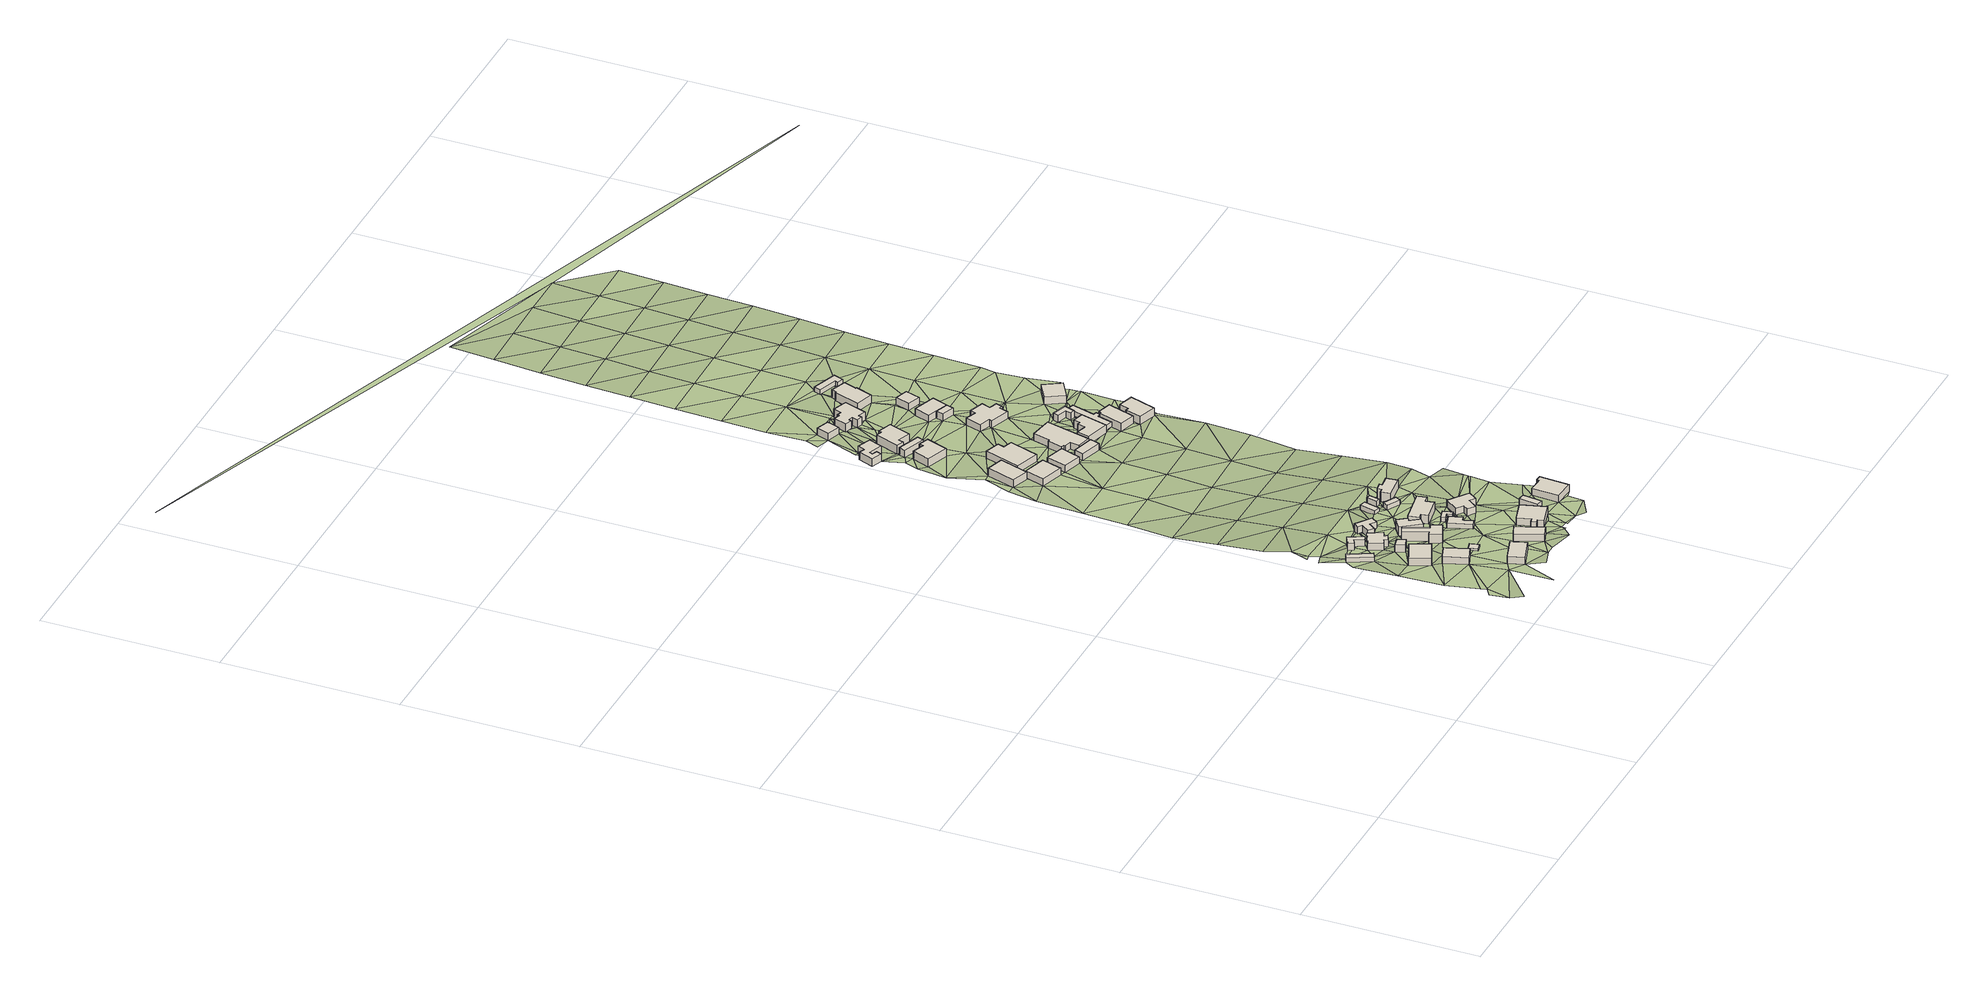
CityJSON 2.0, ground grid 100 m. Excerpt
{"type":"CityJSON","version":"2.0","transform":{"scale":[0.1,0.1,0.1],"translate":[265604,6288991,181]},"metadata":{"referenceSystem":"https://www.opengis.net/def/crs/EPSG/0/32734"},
"CityObjects":{
"building1":{"type":"Building","attributes":{"address":"Kaap Street Mamre 7347 Cape Town","building":"cabin","building:levels":"1","building_height":2.8,"roof_height":191.76,"ground_height":188.96,"plus_code":"4FRWFFQH+5F5"},"geometry":[{"type":"Solid","lod":"1","boundaries":[[[[0,1,2,3]],[[1,4,5,2]],[[4,6,7,5]],[[6,0,3,7]],[[3,2,5,7]],[[6,4,1,0]]]]}]},
"building2":{"type":"Building","attributes":{"address":"Kaap Street Mamre 7347 Cape Town","building":"house","building:levels":"1","building_height":4.1,"roof_height":195.31,"ground_height":191.21,"plus_code":"4FRWFFPH+XHJ"},"geometry":[{"type":"Solid","lod":"1","boundaries":[[[[8,9,10,11]],[[9,12,13,10]],[[12,14,15,13]],[[14,8,11,15]],[[11,10,13,15]],[[14,12,9,8]]]]}]},
"building3":{"type":"Building","attributes":{"address":"Kaap Street Mamre 7347 Cape Town","building":"house","building:levels":"1","building_height":4.1,"roof_height":194.58,"ground_height":190.48,"plus_code":"4FRWFFQH+3G5"},"geometry":[{"type":"Solid","lod":"1","boundaries":[[[[16,17,18,19]],[[17,20,21,18]],[[20,22,23,21]],[[22,16,19,23]],[[19,18,21,23]],[[22,20,17,16]]]]}]},
"building4":{"type":"Building","attributes":{"address":"37 Kaap Street Mamre 7347 Cape Town","building":"house","building:levels":"1","building_height":4.1,"roof_height":196.07,"ground_height":191.97,"plus_code":"4FRWFFPH+VJM"},"geometry":[{"type":"Solid","lod":"1","boundaries":[[[[24,25,26,27]],[[25,28,29,26]],[[28,30,31,29]],[[30,24,27,31]],[[27,26,29,31]],[[30,28,25,24]]]]}]},
"building5":{"type":"Building","attributes":{"building":"roof","building:levels":"1","building_height":4.1,"roof_height":195.31,"ground_height":191.21,"bottom_roof_height":194.01,"plus_code":"4FRWFFPH+XH9"},"geometry":[{"type":"Solid","lod":"1","boundaries":[[[[32,33,34,35]],[[33,36,37,34]],[[36,38,39,37]],[[38,32,35,39]],[[35,34,37,39]],[[38,36,33,32]]]]}]},
"building6":{"type":"Building","attributes":{"building":"yes","building:levels":"1","building_height":4.1,"roof_height":194.58,"ground_height":190.48,"plus_code":"4FRWFFQH+3HR"},"geometry":[{"type":"Solid","lod":"1","boundaries":[[[[40,41,42,43]],[[41,44,45,42]],[[44,46,47,45]],[[46,40,43,47]],[[43,42,45,47]],[[46,44,41,40]]]]}]},
"building7":{"type":"Building","attributes":{"building":"cabin","building:levels":"1","building_height":2.8,"roof_height":192.06,"ground_height":189.26,"plus_code":"4FRWFFQH+5GQ"},"geometry":[{"type":"Solid","lod":"1","boundaries":[[[[48,49,50,51]],[[49,52,53,50]],[[52,54,55,53]],[[54,56,57,55]],[[56,58,59,57]],[[58,48,51,59]],[[51,50,53,55,57,59]],[[58,56,54,52,49,48]]]]}]},
"building8":{"type":"Building","attributes":{"address":"Kaap Street Mamre 7347 Cape Town","building":"house","building:levels":"1","building_height":4.1,"roof_height":193.36,"ground_height":189.26,"plus_code":"4FRWFFQH+4HR"},"geometry":[{"type":"Solid","lod":"1","boundaries":[[[[60,61,62,63]],[[61,64,65,62]],[[64,66,67,65]],[[66,68,69,67]],[[68,70,71,69]],[[70,72,73,71]],[[72,74,75,73]],[[74,60,63,75]],[[63,62,65,67,69,71,73,75]],[[74,72,70,68,66,64,61,60]]]]}]},
"building9":{"type":"Building","attributes":{"address":"Kaap Street Mamre 7347 Cape Town","building":"yes","building:levels":"1","building_height":4.1,"roof_height":194.58,"ground_height":190.48,"plus_code":"4FRWFFQH+3JM"},"geometry":[{"type":"Solid","lod":"1","boundaries":[[[[76,77,78,79]],[[77,80,81,78]],[[80,82,83,81]],[[82,84,85,83]],[[84,86,87,85]],[[86,88,89,87]],[[88,90,91,89]],[[90,76,79,91]],[[79,78,81,83,85,87,89,91]],[[90,88,86,84,82,80,77,76]]]]}]},
"building10":{"type":"Building","attributes":{"address":"Kaap Street Mamre 7347 Cape Town","building":"garage","building:levels":"1","building_height":4.1,"roof_height":196.07,"ground_height":191.97,"plus_code":"4FRWFFPH+VMQ"},"geometry":[{"type":"Solid","lod":"1","boundaries":[[[[92,93,94,95]],[[93,96,97,94]],[[96,98,99,97]],[[98,92,95,99]],[[95,94,97,99]],[[98,96,93,92]]]]}]},
"building11":{"type":"Building","attributes":{"building":"garage","building:levels":"1","building_height":4.1,"roof_height":194.91,"ground_height":190.81,"plus_code":"4FRWFFQH+4J4"},"geometry":[{"type":"Solid","lod":"1","boundaries":[[[[100,101,102,103]],[[101,104,105,102]],[[104,106,107,105]],[[106,108,109,107]],[[108,110,111,109]],[[110,100,103,111]],[[103,102,105,107,109,111]],[[110,108,106,104,101,100]]]]}]},
"building12":{"type":"Building","attributes":{"address":"9A Gousblom Road Mamre 7347 Cape Town","building":"cabin","building:levels":"1","building_height":2.8,"roof_height":192.06,"ground_height":189.26,"plus_code":"4FRWFFQH+5JM"},"geometry":[{"type":"Solid","lod":"1","boundaries":[[[[112,113,114,115]],[[113,116,117,114]],[[116,118,119,117]],[[118,120,121,119]],[[120,122,123,121]],[[122,124,125,123]],[[124,126,127,125]],[[126,112,115,127]],[[115,114,117,119,121,123,125,127]],[[126,124,122,120,118,116,113,112]]]]}]},
"building13":{"type":"Building","attributes":{"building":"cabin","building:levels":"1","building_height":2.8,"roof_height":193.61,"ground_height":190.81,"plus_code":"4FRWFFQH+2MH"},"geometry":[{"type":"Solid","lod":"1","boundaries":[[[[128,129,130,131]],[[129,132,133,130]],[[132,134,135,133]],[[134,136,137,135]],[[136,138,139,137]],[[138,128,131,139]],[[131,130,133,135,137,139]],[[138,136,134,132,129,128]]]]}]},
"building14":{"type":"Building","attributes":{"address":"Mamre 7347 Cape Town","building":"cabin","building:levels":"1","building_height":2.8,"roof_height":193.61,"ground_height":190.81,"plus_code":"4FRWFFQH+3P2"},"geometry":[{"type":"Solid","lod":"1","boundaries":[[[[140,141,142,143]],[[141,144,145,142]],[[144,146,147,145]],[[146,148,149,147]],[[148,150,151,149]],[[150,140,143,151]],[[143,142,145,147,149,151]],[[150,148,146,144,141,140]]]]}]},
"building15":{"type":"Building","attributes":{"address":"11 Amos Comenius Street Mamre 7347 Cape Town","building":"house","building:levels":"1","building_height":4.1,"roof_height":196.33,"ground_height":192.23,"plus_code":"4FRWFFPH+WQ7"},"geometry":[{"type":"Solid","lod":"1","boundaries":[[[[152,153,154,155]],[[153,156,157,154]],[[156,158,159,157]],[[158,160,161,159]],[[160,162,163,161]],[[162,164,165,163]],[[164,166,167,165]],[[166,152,155,167]],[[155,154,157,159,161,163,165,167]],[[166,164,162,160,158,156,153,152]]]]}]},
"building16":{"type":"Building","attributes":{"address":"18 Amos Comenius Street Mamre 7347 Cape Town","building":"house","building:levels":"1","building_height":4.1,"roof_height":194.91,"ground_height":190.81,"plus_code":"4FRWFFQH+4M5"},"geometry":[{"type":"Solid","lod":"1","boundaries":[[[[168,169,170,171]],[[169,172,173,170]],[[172,174,175,173]],[[174,176,177,175]],[[176,178,179,177]],[[178,180,181,179]],[[180,182,183,181]],[[182,168,171,183]],[[171,170,173,175,177,179,181,183]],[[182,180,178,176,174,172,169,168]]]]}]},
"building17":{"type":"Building","attributes":{"address":"9 Gousblom Road Mamre 7347 Cape Town","building":"cabin","building:levels":"1","building_height":2.8,"roof_height":190.44,"ground_height":187.64,"plus_code":"4FRWFFQH+6M5"},"geometry":[{"type":"Solid","lod":"1","boundaries":[[[[184,185,186,187]],[[185,188,189,186]],[[188,190,191,189]],[[190,184,187,191]],[[187,186,189,191]],[[190,188,185,184]]]]}]},
"building18":{"type":"Building","attributes":{"address":"Mamre 7347 Cape Town","building":"cabin","building:levels":"1","building_height":2.8,"roof_height":192.48,"ground_height":189.68,"plus_code":"4FRWFFQH+5P7"},"geometry":[{"type":"Solid","lod":"1","boundaries":[[[[192,193,194,195]],[[193,196,197,194]],[[196,198,199,197]],[[198,192,195,199]],[[195,194,197,199]],[[198,196,193,192]]]]}]},
"building19":{"type":"Building","attributes":{"address":"20 Amos Comenius Street Mamre 7347 Cape Town","building":"house","building:levels":"1","building_height":4.1,"roof_height":195.42,"ground_height":191.32,"plus_code":"4FRWFFQH+2QR"},"geometry":[{"type":"Solid","lod":"1","boundaries":[[[[200,201,202,203]],[[201,204,205,202]],[[204,206,207,205]],[[206,208,209,207]],[[208,210,211,209]],[[210,212,213,211]],[[212,214,215,213]],[[214,200,203,215]],[[203,202,205,207,209,211,213,215]],[[214,212,210,208,206,204,201,200]]]]}]},
"building20":{"type":"Building","attributes":{"address":"Mamre 7347 Cape Town","building":"garage","building:levels":"1","building_height":4.1,"roof_height":191.74,"ground_height":187.64,"plus_code":"4FRWFFQH+6P3"},"geometry":[{"type":"Solid","lod":"1","boundaries":[[[[216,217,218,219]],[[217,220,221,218]],[[220,222,223,221]],[[222,216,219,223]],[[219,218,221,223]],[[222,220,217,216]]]]}]},
"building21":{"type":"Building","attributes":{"building":"garage","building:levels":"1","building_height":4.1,"roof_height":196.07,"ground_height":191.97,"plus_code":"4FRWFFPH+WRF"},"geometry":[{"type":"Solid","lod":"1","boundaries":[[[[224,225,226,227]],[[225,228,229,226]],[[228,230,231,229]],[[230,224,227,231]],[[227,226,229,231]],[[230,228,225,224]]]]}]},
"building22":{"type":"Building","attributes":{"address":"32 Louwskloof Road Mamre 7347 Cape Town","building":"house","building:levels":"1","building_height":4.1,"roof_height":189.65,"ground_height":185.55,"plus_code":"4FRWFFQH+VG8"},"geometry":[{"type":"Solid","lod":"1","boundaries":[[[[232,233,234,235]],[[233,236,237,234]],[[236,238,239,237]],[[238,232,235,239]],[[235,234,237,239]],[[238,236,233,232]]]]}]},
"building23":{"type":"Building","attributes":{"address":"Mamre 7347 Cape Town","building":"house","building:levels":"1","building_height":4.1,"roof_height":194.04,"ground_height":189.94,"plus_code":"4FRWFFQH+5QJ"},"geometry":[{"type":"Solid","lod":"1","boundaries":[[[[240,241,242,243]],[[241,244,245,242]],[[244,246,247,245]],[[246,248,249,247]],[[248,250,251,249]],[[250,252,253,251]],[[252,254,255,253]],[[254,240,243,255]],[[243,242,245,247,249,251,253,255]],[[254,252,250,248,246,244,241,240]]]]}]},
"building24":{"type":"Building","attributes":{"address":"Louwskloof Road Mamre 7347 Cape Town","building":"yes","building:levels":"1","building_height":4.1,"roof_height":188.92,"ground_height":184.82,"plus_code":"4FRWFFQH+RH7"},"geometry":[{"type":"Solid","lod":"1","boundaries":[[[[256,257,258,259]],[[257,260,261,258]],[[260,262,263,261]],[[262,256,259,263]],[[259,258,261,263]],[[262,260,257,256]]]]}]},
"building25":{"type":"Building","attributes":{"address":"9 Amos Comenius Street Mamre 7347 Cape Town","building":"house","building:levels":"1","building_height":4.1,"roof_height":196.66,"ground_height":192.56,"plus_code":"4FRWFFPH+WV4"},"geometry":[{"type":"Solid","lod":"1","boundaries":[[[[264,265,266,267]],[[265,268,269,266]],[[268,270,271,269]],[[270,272,273,271]],[[272,274,275,273]],[[274,264,267,275]],[[267,266,269,271,273,275]],[[274,272,270,268,265,264]]]]}]},
"building26":{"type":"Building","attributes":{"address":"3 Denne Crescent Mamre 7347 Cape Town","building":"house","building:levels":"1","building_height":4.1,"roof_height":190.73,"ground_height":186.63,"plus_code":"4FRWFFRH+4FH"},"geometry":[{"type":"Solid","lod":"1","boundaries":[[[[276,277,278,279]],[[277,280,281,278]],[[280,282,283,281]],[[282,284,285,283]],[[284,286,287,285]],[[286,288,289,287]],[[288,290,291,289]],[[290,292,293,291]],[[292,294,295,293]],[[294,276,279,295]],[[279,278,281,283,285,287,289,291,293,295]],[[294,292,290,288,286,284,282,280,277,276]]]]}]},
"building27":{"type":"Building","attributes":{"address":"22 Frans Street Mamre 7347 Cape Town","building":"house","building:levels":"1","building_height":4.1,"roof_height":190.63,"ground_height":186.53,"plus_code":"4FRWFFRH+2GH"},"geometry":[{"type":"Solid","lod":"1","boundaries":[[[[296,297,298,299]],[[297,300,301,298]],[[300,302,303,301]],[[302,304,305,303]],[[304,306,307,305]],[[306,296,299,307]],[[299,298,301,303,305,307]],[[306,304,302,300,297,296]]]]}]},
"building28":{"type":"Building","attributes":{"address":"33 Louwskloof Road Mamre 7347 Cape Town","building":"house","building:levels":"1","building_height":4.1,"roof_height":189.65,"ground_height":185.55,"plus_code":"4FRWFFQH+VHH"},"geometry":[{"type":"Solid","lod":"1","boundaries":[[[[308,309,310,311]],[[309,312,313,310]],[[312,314,315,313]],[[314,316,317,315]],[[316,318,319,317]],[[318,308,311,319]],[[311,310,313,315,317,319]],[[318,316,314,312,309,308]]]]}]},
"building29":{"type":"Building","attributes":{"address":"34 Louwskloof Road Mamre 7347 Cape Town","building":"house","building:levels":"1","building_height":4.1,"roof_height":188.92,"ground_height":184.82,"plus_code":"4FRWFFQH+QJW"},"geometry":[{"type":"Solid","lod":"1","boundaries":[[[[320,321,322,323]],[[321,324,325,322]],[[324,326,327,325]],[[326,320,323,327]],[[323,322,325,327]],[[326,324,321,320]]]]}]},
"building30":{"type":"Building","attributes":{"address":"Frans Street Mamre 7347 Cape Town","building":"garage","building:levels":"1","building_height":4.1,"roof_height":190.63,"ground_height":186.53,"plus_code":"4FRWFFRH+3G9"},"geometry":[{"type":"Solid","lod":"1","boundaries":[[[[328,329,330,331]],[[329,332,333,330]],[[332,334,335,333]],[[334,328,331,335]],[[331,330,333,335]],[[334,332,329,328]]]]}]},
"building31":{"type":"Building","attributes":{"address":"1 Denne Crescent Mamre 7347 Cape Town","building":"house","building:levels":"1","building_height":4.1,"roof_height":191.19,"ground_height":187.09,"plus_code":"4FRWFFRH+4H3"},"geometry":[{"type":"Solid","lod":"1","boundaries":[[[[336,337,338,339]],[[337,340,341,338]],[[340,342,343,341]],[[342,344,345,343]],[[344,346,347,345]],[[346,348,349,347]],[[348,350,351,349]],[[350,336,339,351]],[[339,338,341,343,345,347,349,351]],[[350,348,346,344,342,340,337,336]]]]}]},
"building32":{"type":"Building","attributes":{"address":"12 Denne Crescent Mamre 7347 Cape Town","building":"house","building:levels":"1","building_height":4.1,"roof_height":191.36,"ground_height":187.26,"plus_code":"4FRWFFRH+6GG"},"geometry":[{"type":"Solid","lod":"1","boundaries":[[[[352,353,354,355]],[[353,356,357,354]],[[356,358,359,357]],[[358,352,355,359]],[[355,354,357,359]],[[358,356,353,352]]]]}]},
"building33":{"type":"Building","attributes":{"address":"Louwskloof Road Mamre 7347 Cape Town","building":"house","building:levels":"1","building_height":4.1,"roof_height":189.44,"ground_height":185.34,"plus_code":"4FRWFFQH+QM9"},"geometry":[{"type":"Solid","lod":"1","boundaries":[[[[360,361,362,363]],[[361,364,365,362]],[[364,366,367,365]],[[366,360,363,367]],[[363,362,365,367]],[[366,364,361,360]]]]}]},
"building34":{"type":"Building","attributes":{"address":"35 Louwskloof Road Mamre 7347 Cape Town","building":"house","building:levels":"1","building_height":4.1,"roof_height":189.44,"ground_height":185.34,"plus_code":"4FRWFFQH+RPC"},"geometry":[{"type":"Solid","lod":"1","boundaries":[[[[368,369,370,371]],[[369,372,373,370]],[[372,374,375,373]],[[374,376,377,375]],[[376,378,379,377]],[[378,380,381,379]],[[380,382,383,381]],[[382,384,385,383]],[[384,386,387,385]],[[386,368,371,387]],[[371,370,373,375,377,379,381,383,385,387]],[[386,384,382,380,378,376,374,372,369,368]]]]}]},
"building35":{"type":"Building","attributes":{"address":"10 Denne Crescent Mamre 7347 Cape Town","building":"house","building:levels":"1","building_height":4.1,"roof_height":191.84,"ground_height":187.74,"plus_code":"4FRWFFRH+6J2"},"geometry":[{"type":"Solid","lod":"1","boundaries":[[[[388,389,390,391]],[[389,392,393,390]],[[392,394,395,393]],[[394,396,397,395]],[[396,398,399,397]],[[398,400,401,399]],[[400,402,403,401]],[[402,404,405,403]],[[404,406,407,405]],[[406,408,409,407]],[[408,410,411,409]],[[410,412,413,411]],[[412,414,415,413]],[[414,388,391,415]],[[391,390,393,395,397,399,401,403,405,407,409,411,413,415]],[[414,412,410,408,406,404,402,400,398,396,394,392,389,388]]]]}]},
"building36":{"type":"Building","attributes":{"address":"36 Louwskloof Road Mamre 7347 Cape Town","building":"house","building:levels":"1","building_height":4.1,"roof_height":190.07,"ground_height":185.97,"plus_code":"4FRWFFQH+QQJ"},"geometry":[{"type":"Solid","lod":"1","boundaries":[[[[416,417,418,419]],[[417,420,421,418]],[[420,422,423,421]],[[422,424,425,423]],[[424,426,427,425]],[[426,428,429,427]],[[428,430,431,429]],[[430,416,419,431]],[[419,418,421,423,425,427,429,431]],[[430,428,426,424,422,420,417,416]]]]}]},
"building37":{"type":"Building","attributes":{"address":"Frans Street Mamre 7347 Cape Town","building":"house","building:levels":"1","building_height":4.1,"roof_height":190.58,"ground_height":186.48,"plus_code":"4FRWFFQH+XPF"},"geometry":[{"type":"Solid","lod":"1","boundaries":[[[[432,433,434,435]],[[433,436,437,434]],[[436,438,439,437]],[[438,440,441,439]],[[440,442,443,441]],[[442,444,445,443]],[[444,446,447,445]],[[446,448,449,447]],[[448,450,451,449]],[[450,452,453,451]],[[452,454,455,453]],[[454,432,435,455]],[[435,434,437,439,441,443,445,447,449,451,453,455]],[[454,452,450,448,446,444,442,440,438,436,433,432]]]]}]},
"building38":{"type":"Building","attributes":{"address":"Mamre 7347 Cape Town","building":"yes","building:levels":"1","building_height":4.1,"roof_height":190.98,"ground_height":186.88,"plus_code":"4FRWFFRH+2PR"},"geometry":[{"type":"Solid","lod":"1","boundaries":[[[[456,457,458,459]],[[457,460,461,458]],[[460,462,463,461]],[[462,456,459,463]],[[459,458,461,463]],[[462,460,457,456]]]]}]},
"building39":{"type":"Building","attributes":{"address":"Denne Crescent Mamre 7347 Cape Town","building":"house","building:levels":"1","building_height":4.1,"roof_height":190.98,"ground_height":186.88,"plus_code":"4FRWFFRH+3PC"},"geometry":[{"type":"Solid","lod":"1","boundaries":[[[[457,456,459,458]],[[456,464,465,459]],[[464,466,467,465]],[[466,468,469,467]],[[468,457,458,469]],[[458,459,465,467,469]],[[468,466,464,456,457]]]]}]},
"building40":{"type":"Building","attributes":{"address":"Louwskloof Road Mamre 7347 Cape Town","building":"yes","building:levels":"1","building_height":4.1,"roof_height":190.46,"ground_height":186.36,"plus_code":"4FRWFFQH+RRR"},"geometry":[{"type":"Solid","lod":"1","boundaries":[[[[470,471,472,473]],[[471,474,475,472]],[[474,476,477,475]],[[476,478,479,477]],[[478,480,481,479]],[[480,470,473,481]],[[473,472,475,477,479,481]],[[480,478,476,474,471,470]]]]}]},
"building41":{"type":"Building","attributes":{"address":"Louwskloof Road Mamre 7347 Cape Town","building":"cabin","building:levels":"1","building_height":2.8,"roof_height":188.77,"ground_height":185.97,"plus_code":"4FRWFFQH+RR7"},"geometry":[{"type":"Solid","lod":"1","boundaries":[[[[482,483,484,485]],[[483,486,487,484]],[[486,488,489,487]],[[488,490,491,489]],[[490,492,493,491]],[[492,494,495,493]],[[494,496,497,495]],[[496,498,499,497]],[[498,500,501,499]],[[500,482,485,501]],[[485,484,487,489,491,493,495,497,499,501]],[[500,498,496,494,492,490,488,486,483,482]]]]}]},
"building42":{"type":"Building","attributes":{"address":"37 Louwskloof Road Mamre 7347 Cape Town","building":"house","building:levels":"1","building_height":4.1,"roof_height":190.07,"ground_height":185.97,"plus_code":"4FRWFFQH+QR4"},"geometry":[{"type":"Solid","lod":"1","boundaries":[[[[502,503,504,505]],[[503,506,507,504]],[[506,508,509,507]],[[508,510,511,509]],[[510,512,513,511]],[[512,502,505,513]],[[505,504,507,509,511,513]],[[512,510,508,506,503,502]]]]}]},
"building43":{"type":"Building","attributes":{"address":"8 Denne Crescent Mamre 7347 Cape Town","building":"house","building:levels":"1","building_height":4.1,"roof_height":192.16,"ground_height":188.06,"plus_code":"4FRWFFRH+6MW"},"geometry":[{"type":"Solid","lod":"1","boundaries":[[[[514,515,516,517]],[[515,518,519,516]],[[518,520,521,519]],[[520,522,523,521]],[[522,524,525,523]],[[524,526,527,525]],[[526,528,529,527]],[[528,514,517,529]],[[517,516,519,521,523,525,527,529]],[[528,526,524,522,520,518,515,514]]]]}]},
"building44":{"type":"Building","attributes":{"address":"Denne Crescent Mamre 7347 Cape Town","building":"house","building:levels":"1","building_height":4.1,"roof_height":191.52,"ground_height":187.42,"plus_code":"4FRWFFRH+4PF"},"geometry":[{"type":"Solid","lod":"1","boundaries":[[[[530,531,532,533]],[[531,534,535,532]],[[534,536,537,535]],[[536,530,533,537]],[[533,532,535,537]],[[536,534,531,530]]]]}]},
"building45":{"type":"Building","attributes":{"address":"38 Louwskloof Road Mamre 7347 Cape Town","building":"house","building:levels":"1","building_height":4.1,"roof_height":190.24,"ground_height":186.14,"plus_code":"4FRWFFQH+PVF"},"geometry":[{"type":"Solid","lod":"1","boundaries":[[[[538,539,540,541]],[[539,542,543,540]],[[542,544,545,543]],[[544,546,547,545]],[[546,548,549,547]],[[548,538,541,549]],[[541,540,543,545,547,549]],[[548,546,544,542,539,538]]]]}]},
"building46":{"type":"Building","attributes":{"address":"Denne Crescent Mamre 7347 Cape Town","building":"cabin","building:levels":"1","building_height":2.8,"roof_height":190.86,"ground_height":188.06,"plus_code":"4FRWFFRH+7PF"},"geometry":[{"type":"Solid","lod":"1","boundaries":[[[[550,551,552,553]],[[551,554,555,552]],[[554,556,557,555]],[[556,558,559,557]],[[558,560,561,559]],[[560,550,553,561]],[[553,552,555,557,559,561]],[[560,558,556,554,551,550]]]]}]},
"building47":{"type":"Building","attributes":{"address":"15 Frans Street Mamre 7347 Cape Town","building":"house","building:levels":"1","building_height":4.1,"roof_height":190.88,"ground_height":186.78,"plus_code":"4FRWFFQH+VVM"},"geometry":[{"type":"Solid","lod":"1","boundaries":[[[[562,563,564,565]],[[563,566,567,564]],[[566,568,569,567]],[[568,562,565,569]],[[565,564,567,569]],[[568,566,563,562]]]]}]},
"terrain1":{"type":"TINRelief","geometry":[{"type":"CompositeSurface","lod":"1","boundaries":[[[570,571,572]],[[572,573,574]],[[572,574,570]],[[575,570,8]],[[8,576,575]],[[576,577,578]],[[8,570,574]],[[14,577,576]],[[14,576,8]],[[0,579,578]],[[578,577,22]],[[22,0,578]],[[580,24,574]],[[579,0,6]],[[4,581,6]],[[30,8,574]],[[574,24,30]],[[581,4,582]],[[14,12,577]],[[46,0,22]],[[583,584,585]],[[8,30,9]],[[0,46,586]],[[587,583,585]],[[22,40,46]],[[4,586,64]],[[588,582,4]],[[40,22,589]],[[12,590,577]],[[591,24,592]],[[4,64,593]],[[46,66,586]],[[4,593,588]],[[66,64,586]],[[594,9,30]],[[49,582,588]],[[582,595,585]],[[596,24,591]],[[589,41,40]],[[66,46,44]],[[587,585,595]],[[593,64,597]],[[9,598,12]],[[70,66,44]],[[70,68,66]],[[598,590,12]],[[593,597,599]],[[600,589,590]],[[589,600,41]],[[582,49,595]],[[61,597,64]],[[601,587,602]],[[70,44,72]],[[44,41,603]],[[604,596,591]],[[594,605,9]],[[604,594,596]],[[590,598,600]],[[603,72,44]],[[597,61,606]],[[602,607,601]],[[603,41,600]],[[605,598,9]],[[92,591,608]],[[74,72,60]],[[591,92,604]],[[98,594,604]],[[49,606,609]],[[602,587,595]],[[600,610,603]],[[603,110,72]],[[110,60,72]],[[60,611,61]],[[609,606,61]],[[594,98,605]],[[98,604,92]],[[609,61,611]],[[603,84,110]],[[49,122,595]],[[611,60,612]],[[609,122,49]],[[608,613,92]],[[614,607,615]],[[110,616,60]],[[609,611,617]],[[84,618,110]],[[612,60,616]],[[605,98,96]],[[84,619,618]],[[620,598,605]],[[621,598,620]],[[618,619,622]],[[602,615,607]],[[92,613,623]],[[624,612,625]],[[616,625,612]],[[618,622,626]],[[622,621,627]],[[96,158,605]],[[620,138,621]],[[627,621,138]],[[628,629,614]],[[630,620,605]],[[631,96,623]],[[613,632,623]],[[633,634,635]],[[635,634,626]],[[622,636,626]],[[627,636,622]],[[616,633,172]],[[605,158,630]],[[637,595,122]],[[623,638,631]],[[635,172,633]],[[631,158,96]],[[595,637,602]],[[639,638,623]],[[640,625,616]],[[635,626,636]],[[138,148,627]],[[641,623,632]],[[628,614,615]],[[623,641,639]],[[640,616,172]],[[642,635,636]],[[640,643,625]],[[146,636,627]],[[639,644,638]],[[146,627,148]],[[631,645,158]],[[148,138,136]],[[641,632,646]],[[122,643,637]],[[630,134,132]],[[647,629,648]],[[649,639,641]],[[146,144,636]],[[150,148,136]],[[140,136,134]],[[630,200,134]],[[643,640,650]],[[150,136,140]],[[641,651,649]],[[630,158,652]],[[602,653,615]],[[140,134,212]],[[648,629,628]],[[212,134,200]],[[200,630,654]],[[141,140,212]],[[190,643,650]],[[144,655,636]],[[649,656,639]],[[640,172,657]],[[637,643,190]],[[198,650,640]],[[651,658,659]],[[653,602,637]],[[630,652,654]],[[649,651,656]],[[200,214,212]],[[257,660,647]],[[156,652,158]],[[141,210,144]],[[141,212,210]],[[650,198,661]],[[651,659,656]],[[640,662,198]],[[144,210,655]],[[661,198,196]],[[660,233,663]],[[628,615,664]],[[665,647,648]],[[662,640,657]],[[666,661,196]],[[637,190,188]],[[656,667,156]],[[206,654,652]],[[666,188,661]],[[647,665,257]],[[668,655,669]],[[660,257,233]],[[206,204,654]],[[655,210,669]],[[222,637,188]],[[664,615,653]],[[196,670,666]],[[156,230,652]],[[671,667,656]],[[667,230,156]],[[656,659,264]],[[222,188,666]],[[670,196,672]],[[652,230,206]],[[673,663,233]],[[196,674,672]],[[669,210,675]],[[676,677,659]],[[656,264,671]],[[648,628,678]],[[670,672,254]],[[208,675,210]],[[220,670,254]],[[228,206,230]],[[257,679,233]],[[680,662,657]],[[680,657,669]],[[677,264,659]],[[680,674,662]],[[637,222,681]],[[653,637,681]],[[220,254,250]],[[673,233,232]],[[669,675,680]],[[672,674,680]],[[678,628,664]],[[254,252,250]],[[232,682,673]],[[671,683,228]],[[264,683,671]],[[220,250,248]],[[684,679,257]],[[222,220,681]],[[257,665,260]],[[304,685,682]],[[648,686,665]],[[677,687,264]],[[208,206,688]],[[672,680,689]],[[206,228,688]],[[679,684,316]],[[248,681,220]],[[653,690,664]],[[691,675,208]],[[687,265,264]],[[686,648,678]],[[665,326,260]],[[228,683,692]],[[246,244,248]],[[693,679,316]],[[682,694,304]],[[695,682,232]],[[675,696,680]],[[685,304,697]],[[697,698,685]],[[316,684,262]],[[653,681,690]],[[248,244,681]],[[332,284,698]],[[688,228,692]],[[665,699,326]],[[700,683,701]],[[702,232,693]],[[700,692,683]],[[696,689,680]],[[703,704,284]],[[332,698,697]],[[705,704,703]],[[695,694,682]],[[706,208,688]],[[702,693,316]],[[284,332,329]],[[324,260,326]],[[707,708,709]],[[678,664,710]],[[696,675,711]],[[712,665,686]],[[675,691,711]],[[262,318,316]],[[344,284,329]],[[703,284,344]],[[706,691,208]],[[260,324,262]],[[702,695,232]],[[699,665,712]],[[244,689,713]],[[697,714,332]],[[664,690,710]],[[708,707,352]],[[324,318,262]],[[697,715,714]],[[329,716,344]],[[689,696,713]],[[703,344,717]],[[714,718,332]],[[681,244,719]],[[678,720,686]],[[721,722,352]],[[703,717,723]],[[724,716,329]],[[725,694,695]],[[707,723,726]],[[699,712,366]],[[702,312,695]],[[690,681,719]],[[726,352,707]],[[699,366,364]],[[318,324,727]],[[678,710,720]],[[714,725,718]],[[716,728,729]],[[730,696,711]],[[352,358,721]],[[364,731,699]],[[244,713,719]],[[728,716,724]],[[721,358,732]],[[727,324,731]],[[733,718,725]],[[312,309,734]],[[735,723,717]],[[724,718,733]],[[734,318,727]],[[360,366,712]],[[712,686,736]],[[731,364,378]],[[737,738,717]],[[728,724,733]],[[726,723,735]],[[731,378,374]],[[382,378,364]],[[374,378,376]],[[731,374,727]],[[690,739,710]],[[312,440,695]],[[736,686,720]],[[408,717,738]],[[382,380,378]],[[364,361,382]],[[438,725,695]],[[408,735,717]],[[719,739,690]],[[740,734,727]],[[741,726,735]],[[734,444,312]],[[738,742,743]],[[726,741,744]],[[408,738,743]],[[460,733,725]],[[733,468,728]],[[384,382,361]],[[745,732,358]],[[727,746,747]],[[748,360,712]],[[749,358,744]],[[408,402,735]],[[740,727,747]],[[750,732,745]],[[720,710,751]],[[438,695,440]],[[728,468,742]],[[384,361,426]],[[402,406,752]],[[736,748,712]],[[402,408,406]],[[740,444,734]],[[410,408,743]],[[440,312,444]],[[749,744,741]],[[384,426,424]],[[742,414,743]],[[753,754,741]],[[360,755,361]],[[739,751,710]],[[745,358,749]],[[414,410,743]],[[460,725,438]],[[749,741,754]],[[426,361,755]],[[460,468,733]],[[412,410,414]],[[754,756,749]],[[747,757,740]],[[424,757,384]],[[758,759,750]],[[760,749,756]],[[508,360,748]],[[442,440,444]],[[508,755,360]],[[468,466,742]],[[761,424,762]],[[720,763,736]],[[745,749,760]],[[740,764,444]],[[758,750,745]],[[765,414,742]],[[757,424,761]],[[751,766,720]],[[740,757,764]],[[742,466,531]],[[457,468,460]],[[767,768,414]],[[438,462,460]],[[531,765,742]],[[761,769,757]],[[761,770,769]],[[771,759,772]],[[436,433,438]],[[720,766,763]],[[496,755,498]],[[508,498,755]],[[748,736,773]],[[433,462,438]],[[515,767,414]],[[769,471,757]],[[774,755,496]],[[508,748,538]],[[760,768,775]],[[776,745,760]],[[471,470,757]],[[772,759,758]],[[414,765,515]],[[476,471,769]],[[767,775,768]],[[508,482,498]],[[757,777,764]],[[774,476,769]],[[470,777,757]],[[534,531,466]],[[778,462,433]],[[775,776,760]],[[538,510,508]],[[476,474,471]],[[773,736,763]],[[774,496,779]],[[456,462,778]],[[780,781,771]],[[782,764,783]],[[500,498,482]],[[538,748,773]],[[765,531,530]],[[476,774,478]],[[534,466,464]],[[515,765,530]],[[745,784,758]],[[745,776,785]],[[778,786,787]],[[470,480,777]],[[779,478,774]],[[780,771,772]],[[510,538,788]],[[764,789,783]],[[790,775,791]],[[536,515,530]],[[775,790,776]],[[764,777,563]],[[480,478,779]],[[784,745,785]],[[789,787,783]],[[792,490,488]],[[534,464,536]],[[789,778,787]],[[788,793,510]],[[793,488,486]],[[515,536,794]],[[795,781,796]],[[778,797,456]],[[563,789,764]],[[777,480,563]],[[456,797,464]],[[793,792,488]],[[798,799,788]],[[554,776,790]],[[800,773,763]],[[779,801,480]],[[772,758,802]],[[793,788,799]],[[803,794,804]],[[796,781,780]],[[804,556,790]],[[779,792,801]],[[789,797,778]],[[801,563,480]],[[790,556,554]],[[773,800,805]],[[784,802,758]],[[794,558,804]],[[806,536,464]],[[807,808,795]],[[809,793,799]],[[805,810,773]],[[556,804,558]],[[560,784,785]],[[811,792,793]],[[812,789,563]],[[806,464,797]],[[813,794,536]],[[814,780,772]],[[809,799,810]],[[807,795,796]],[[792,811,801]],[[811,793,809]],[[813,558,794]],[[814,772,802]],[[815,816,808]],[[797,789,817]],[[806,813,536]],[[801,811,818]],[[801,818,819]],[[820,789,812]],[[819,821,801]],[[813,560,558]],[[796,780,822]],[[815,808,807]],[[560,823,784]],[[784,823,802]],[[822,780,814]],[[817,789,820]],[[824,812,821]],[[797,825,806]],[[826,807,796]],[[820,812,824]],[[813,823,560]],[[825,797,817]],[[814,802,827]],[[826,796,822]],[[813,806,828]],[[827,802,823]],[[816,815,829]],[[830,815,807]],[[825,828,806]],[[814,831,822]],[[830,807,826]],[[813,832,823]],[[831,814,827]],[[832,813,828]],[[826,822,833]],[[815,830,829]],[[827,823,834]],[[833,822,831]],[[834,823,832]],[[829,835,816]],[[830,826,836]],[[837,838,835]],[[827,839,831]],[[833,836,826]],[[839,827,834]],[[840,829,830]],[[833,831,841]],[[840,830,836]],[[841,831,839]],[[833,842,836]],[[840,835,829]],[[842,833,841]],[[840,836,843]],[[843,836,842]],[[835,840,844]],[[844,840,843]]]}]}
},
"vertices":[
[2108,934,80],[2140,951,80],[2140,951,108],[2108,934,108],[2073,1077,80],[2073,1077,108],[2041,1060,80],[2041,1060,108],
[2242,465,102],[2324,494,102],[2324,494,143],[2242,465,143],[2279,625,102],[2279,625,143],[2197,597,102],[2197,597,143],
[2171,644,91],[2297,697,91],[2297,697,136],[2171,644,136],[2250,805,91],[2250,805,136],[2125,752,91],[2125,752,136],
[2346,200,108],[2484,245,108],[2484,245,151],[2346,200,151],[2455,332,108],[2455,332,151],[2317,288,108],[2317,288,151],
[2338,456,130],[2380,467,130],[2380,467,143],[2338,456,143],[2367,518,130],[2367,518,143],[2325,507,130],[2325,507,143],
[2233,814,95],[2284,832,95],[2284,832,136],[2233,814,136],[2268,878,95],[2268,878,136],[2210,866,95],[2210,866,136],
[2263,1055,66],[2221,1136,66],[2221,1136,111],[2263,1055,111],[2166,1108,66],[2166,1108,111],[2182,1078,66],[2182,1078,111],[2210,1092,66],[2210,1092,111],[2236,1042,66],[2236,1042,111],
[2317,973,83],[2278,1051,83],[2278,1051,124],[2317,973,124],[2187,1006,83],[2187,1006,124],[2224,931,83],[2224,931,124],[2250,944,83],[2250,944,124],[2260,924,83],[2260,924,124],[2297,943,83],[2297,943,124],[2289,959,83],[2289,959,124],
[2400,682,83],[2485,718,83],[2485,718,136],[2400,682,136],[2460,777,83],[2460,777,136],[2434,766,83],[2434,766,136],[2378,898,83],[2378,898,136],[2339,881,83],[2339,881,136],[2393,754,83],[2393,754,136],[2373,746,83],[2373,746,136],
[2584,193,110],[2652,219,110],[2652,219,151],[2584,193,151],[2594,371,110],[2594,371,151],[2526,345,110],[2526,345,151],
[2449,811,83],[2488,840,83],[2488,840,139],[2449,811,139],[2450,891,83],[2450,891,139],[2468,904,83],[2468,904,139],[2431,955,83],[2431,955,139],[2374,913,83],[2374,913,139],
[2318,1062,66],[2351,1039,66],[2351,1039,111],[2318,1062,111],[2378,1078,66],[2378,1078,111],[2412,1054,66],[2412,1054,111],[2438,1090,66],[2438,1090,111],[2352,1151,66],[2352,1151,111],[2331,1122,66],[2331,1122,111],[2351,1108,66],[2351,1108,111],
[2563,582,98],[2599,593,98],[2599,593,126],[2563,582,126],[2581,649,98],[2581,649,126],[2608,657,98],[2608,657,126],[2585,730,98],[2585,730,126],[2522,711,98],[2522,711,126],
[2610,716,98],[2634,723,98],[2634,723,126],[2610,716,126],[2617,779,98],[2617,779,126],[2563,763,98],[2563,763,126],[2571,737,98],[2571,737,126],[2602,746,98],[2602,746,126],
[2705,249,110],[2831,285,110],[2831,285,153],[2705,249,153],[2791,425,110],[2791,425,153],[2668,390,110],[2668,390,153],[2690,313,110],[2690,313,153],[2667,307,110],[2667,307,153],[2676,278,110],[2676,278,153],[2696,283,110],[2696,283,153],
[2689,892,87],[2679,947,87],[2679,947,139],[2689,892,139],[2484,913,87],[2484,913,139],[2495,851,87],[2495,851,139],[2525,857,87],[2525,857,139],[2532,816,87],[2532,816,139],[2661,838,87],[2661,838,139],[2652,886,87],[2652,886,139],
[2526,1112,66],[2563,1103,66],[2563,1103,94],[2526,1112,94],[2586,1196,66],[2586,1196,94],[2549,1205,66],[2549,1205,94],
[2645,1024,87],[2661,1054,87],[2661,1054,115],[2645,1024,115],[2588,1093,87],[2588,1093,115],[2572,1063,87],[2572,1063,115],
[2660,658,103],[2701,628,103],[2701,628,144],[2660,658,144],[2739,680,103],[2739,680,144],[2769,658,103],[2769,658,144],[2805,707,103],[2805,707,144],[2697,786,103],[2697,786,144],[2643,714,103],[2643,714,144],[2681,686,103],[2681,686,144],
[2597,1133,66],[2621,1128,66],[2621,1128,107],[2597,1133,107],[2634,1188,66],[2634,1188,107],[2610,1193,66],[2610,1193,107],
[2833,340,110],[2872,335,110],[2872,335,151],[2833,340,151],[2885,445,110],[2885,445,151],[2846,450,110],[2846,450,151],
[2126,3087,41],[2073,2926,41],[2073,2926,87],[2126,3087,87],[2172,2894,41],[2172,2894,87],[2224,3056,41],[2224,3056,87],
[2661,1082,65],[2792,1099,65],[2792,1099,130],[2661,1082,130],[2784,1163,65],[2784,1163,130],[2720,1155,65],[2720,1155,130],[2718,1171,65],[2718,1171,130],[2675,1165,65],[2675,1165,130],[2678,1140,65],[2678,1140,130],[2654,1137,65],[2654,1137,130],
[2190,2907,38],[2155,2793,38],[2155,2793,79],[2190,2907,79],[2284,2753,38],[2284,2753,79],[2320,2867,38],[2320,2867,79],
[2942,272,116],[3060,265,116],[3060,265,157],[2942,272,157],[3070,432,116],[3070,432,157],[3038,434,116],[3038,434,157],[3037,421,116],[3037,421,157],[2951,426,116],[2951,426,157],
[2039,3772,51],[2023,3730,51],[2023,3730,97],[2039,3772,97],[1990,3743,51],[1990,3743,97],[1957,3658,51],[1957,3658,97],[2018,3634,51],[2018,3634,97],[2030,3665,51],[2030,3665,97],[2002,3676,51],[2002,3676,97],[2009,3695,51],[2009,3695,97],[2089,3665,51],[2089,3665,97],[2118,3742,51],[2118,3742,97],
[2242,3473,47],[2185,3494,47],[2185,3494,96],[2242,3473,96],[2177,3471,47],[2177,3471,96],[2110,3495,47],[2110,3495,96],[2073,3396,47],[2073,3396,96],[2198,3351,47],[2198,3351,96],
[2397,3077,46],[2344,3094,46],[2344,3094,87],[2397,3077,87],[2356,3132,46],[2356,3132,87],[2270,3160,46],[2270,3160,87],[2203,2955,46],[2203,2955,87],[2342,2910,46],[2342,2910,87],
[2420,2708,38],[2458,2823,38],[2458,2823,79],[2420,2708,79],[2352,2856,38],[2352,2856,79],[2315,2741,38],[2315,2741,79],
[2241,3527,51],[2113,3574,51],[2113,3574,96],[2241,3527,96],[2100,3538,51],[2100,3538,96],[2227,3490,51],[2227,3490,96],
[2287,3701,51],[2205,3730,51],[2205,3730,102],[2287,3701,102],[2200,3713,51],[2200,3713,102],[2168,3725,51],[2168,3725,102],[2118,3588,51],[2118,3588,102],[2159,3573,51],[2159,3573,102],[2169,3601,51],[2169,3601,102],[2242,3576,51],[2242,3576,102],
[2077,3954,63],[2153,3928,63],[2153,3928,104],[2077,3954,104],[2178,4001,63],[2178,4001,104],[2102,4027,63],[2102,4027,104],
[2571,2664,43],[2587,2718,43],[2587,2718,84],[2571,2664,84],[2462,2753,43],[2462,2753,84],[2446,2700,43],[2446,2700,84],
[2522,3006,43],[2499,2908,43],[2499,2908,84],[2522,3006,84],[2487,2910,43],[2487,2910,84],[2464,2824,43],[2464,2824,84],[2480,2822,43],[2480,2822,84],[2480,2813,43],[2480,2813,84],[2522,2802,43],[2522,2802,84],[2511,2747,43],[2511,2747,84],[2590,2730,43],[2590,2730,84],[2653,2985,43],[2653,2985,84],
[2379,3989,61],[2297,4018,61],[2297,4018,108],[2379,3989,108],[2281,3972,61],[2281,3972,108],[2254,3981,61],[2254,3981,108],[2250,3969,61],[2250,3969,108],[2217,3980,61],[2217,3980,108],[2191,3906,61],[2191,3906,108],[2230,3893,61],[2230,3893,108],[2235,3907,61],[2235,3907,108],[2260,3899,61],[2260,3899,108],[2249,3868,61],[2249,3868,108],[2283,3856,61],[2283,3856,108],[2290,3876,61],[2290,3876,108],[2334,3860,61],[2334,3860,108],
[2712,2865,43],[2702,2828,43],[2702,2828,91],[2712,2865,91],[2686,2833,43],[2686,2833,91],[2674,2787,43],[2674,2787,91],[2615,2804,43],[2615,2804,91],[2598,2732,43],[2598,2732,91],[2734,2694,43],[2734,2694,91],[2776,2848,43],[2776,2848,91],
[2662,3352,55],[2577,3381,55],[2577,3381,96],[2662,3352,96],[2567,3349,55],[2567,3349,96],[2503,3373,55],[2503,3373,96],[2472,3282,55],[2472,3282,96],[2536,3260,55],[2536,3260,96],[2529,3241,55],[2529,3241,96],[2643,3202,55],[2643,3202,96],[2661,3255,55],[2661,3255,96],[2678,3249,55],[2678,3249,96],[2691,3286,55],[2691,3286,96],[2644,3302,55],[2644,3302,96],
[2573,3510,59],[2498,3536,59],[2498,3536,100],[2573,3510,100],[2484,3495,59],[2484,3495,100],[2559,3468,59],[2559,3468,100],
[2606,3600,59],[2606,3600,100],[2477,3645,59],[2477,3645,100],[2446,3555,59],[2446,3555,100],
[2724,2984,54],[2714,2952,54],[2714,2952,95],[2724,2984,95],[2770,2934,54],[2770,2934,95],[2760,2904,54],[2760,2904,95],[2788,2895,54],[2788,2895,95],[2808,2956,54],[2808,2956,95],
[2823,2771,50],[2832,2768,50],[2832,2768,78],[2823,2771,78],[2837,2781,50],[2837,2781,78],[2841,2797,50],[2841,2797,78],[2821,2803,50],[2821,2803,78],[2859,2934,50],[2859,2934,78],[2818,2945,50],[2818,2945,78],[2747,2701,50],[2747,2701,78],[2789,2689,50],[2789,2689,78],[2813,2774,50],[2813,2774,78],
[2837,2781,44],[2832,2768,44],[2832,2768,91],[2837,2781,91],[2823,2771,44],[2823,2771,91],[2778,2630,44],[2778,2630,91],[2868,2602,44],[2868,2602,91],[2917,2757,44],[2917,2757,91],
[2388,3926,64],[2488,3892,64],[2488,3892,112],[2388,3926,112],[2523,3990,64],[2523,3990,112],[2517,3992,64],[2517,3992,112],[2544,4066,64],[2544,4066,112],[2455,4097,64],[2455,4097,112],[2445,4069,64],[2445,4069,112],[2439,4071,64],[2439,4071,112],
[2527,3772,64],[2501,3690,64],[2501,3690,105],[2527,3772,105],[2576,3666,64],[2576,3666,105],[2602,3748,64],[2602,3748,105],
[2875,2567,44],[2978,2534,44],[2978,2534,92],[2875,2567,92],[3026,2681,44],[3026,2681,92],[2939,2709,44],[2939,2709,92],[2921,2654,44],[2921,2654,92],[2904,2659,44],[2904,2659,92],
[2463,4198,71],[2449,4159,71],[2449,4159,99],[2463,4198,99],[2556,4122,71],[2556,4122,99],[2550,4105,71],[2550,4105,99],[2586,4093,71],[2586,4093,99],[2606,4149,71],[2606,4149,99],
[2944,3146,54],[2840,3085,54],[2840,3085,99],[2944,3146,99],[2899,2987,54],[2899,2987,99],[3002,3049,54],[3002,3049,99],
[2062,288,106],[2014,255,106],[2027,148,106],[2059,80,113],[2265,255,108],[2047,317,106],[2014,505,100],[2171,644,95],[2014,760,91],[2014,1010,80],[2265,5,113],[2000,1197,66],[2056,1212,66],[2026,1310,66],[2011,1264,66],[2039,1272,66],[2140,951,83],[2041,1364,66],[2166,1108,83],[2250,805,95],[2297,697,95],[2496,137,110],[2398,105,115],[2182,1078,83],[2455,332,110],[2265,1260,66],[2484,245,110],[2236,1042,83],[2400,682,98],[2210,1092,83],[2373,746,95],[2014,1510,48],[2265,1510,46],[2339,881,95],[2516,255,110],[2516,505,106],[2263,1055,83],[2014,1765,26],[2545,135,110],[2331,1122,83],[2393,754,98],[2318,1062,83],[2351,1039,83],[2681,101,117],[2014,2015,3],[2265,1765,25],[2431,955,87],[2351,1108,83],[2449,811,98],[2434,766,98],[2563,582,107],[2485,718,98],[2460,777,98],[2652,219,112],[2378,1078,83],[2412,1054,87],[2488,840,98],[2516,760,98],[2265,2015,1],[2014,2265,17],[2599,593,107],[2667,307,112],[2728,146,112],[2468,904,87],[2450,891,87],[2495,851,98],[2532,816,98],[2516,1260,66],[2676,278,112],[2705,249,112],[2516,1010,87],[2741,168,112],[2525,857,98],[2438,1090,87],[2696,283,112],[2690,313,112],[2739,145,112],[2014,2510,25],[2265,2265,24],[2767,255,112],[2526,1112,87],[2784,165,112],[2767,505,110],[2516,1510,44],[2701,628,110],[2661,838,103],[2831,285,112],[2679,947,89],[2784,152,112],[2867,144,112],[2014,2770,31],[2563,1103,87],[2645,1024,89],[2030,2928,41],[2516,1765,24],[2265,2510,30],[2597,1133,87],[2833,340,112],[2652,886,89],[2689,892,89],[2621,1128,87],[2872,335,112],[2661,1082,89],[2084,3081,41],[2661,1054,89],[2767,760,103],[2907,103,119],[3009,162,116],[2516,2015,14],[2172,2894,46],[2767,1010,89],[2767,1260,65],[2014,3270,47],[2951,426,117],[2190,2907,46],[2029,3437,51],[2516,2265,28],[3018,255,116],[2991,678,109],[2792,1099,89],[2767,1510,40],[2999,798,109],[3018,505,117],[2224,3056,46],[2198,3351,51],[2265,3270,51],[2936,984,92],[2110,3495,51],[2054,3513,51],[2420,2708,43],[3038,434,117],[3037,421,117],[2270,3160,51],[2089,3665,56],[2030,3665,56],[2009,3695,56],[3000,786,109],[2039,3772,56],[2014,3775,56],[2023,3730,56],[2767,1765,18],[3002,829,109],[2516,2510,36],[2968,1100,92],[2185,3494,55],[2177,3471,55],[2159,3573,55],[2168,3725,61],[2227,3490,55],[3018,1260,63],[2767,2015,28],[2028,4054,63],[2001,3979,63],[2118,3742,56],[2241,3527,55],[2242,3473,55],[2153,3928,67],[2487,2910,49],[2242,3576,55],[2169,3601,55],[3040,956,92],[2458,2823,43],[2014,4270,69],[2265,3515,55],[2397,3077,49],[2191,3906,67],[2767,2265,36],[2200,3713,61],[2205,3730,61],[3018,1510,37],[2516,3020,49],[2217,3980,67],[2287,3701,61],[2265,3775,61],[2178,4001,67],[2265,4270,74],[2499,2908,49],[2522,3006,49],[2767,2510,44],[2265,4025,67],[2014,4520,75],[3018,1765,12],[2235,3907,67],[2250,3969,67],[2254,3981,67],[2734,2694,50],[2281,3972,67],[2653,2985,54],[2265,4520,79],[2014,4780,81],[2297,4018,67],[2686,2833,50],[2674,2787,50],[3018,2265,45],[2643,3202,58],[2516,3775,64],[3018,2015,38],[2388,3926,67],[2379,3989,67],[2712,2865,50],[2702,2828,50],[2014,5030,88],[2265,4780,87],[2978,2534,51],[2776,2848,50],[2439,4071,71],[2449,4159,78],[2767,3020,54],[2662,3352,58],[2818,2945,54],[2265,5030,98],[2014,5275,97],[2661,3255,58],[2678,3249,58],[2516,4270,78],[2463,4198,78],[2644,3302,58],[2691,3286,58],[2904,2659,56],[2767,3270,58],[2455,4097,71],[2445,4069,71],[2859,2934,54],[2917,2757,56],[2523,3990,71],[2014,5525,108],[2265,5275,109],[2767,3515,61],[2921,2654,56],[2939,2709,56],[2993,2526,51],[2899,2987,58],[2516,4520,85],[2517,3992,71],[2544,4066,71],[3012,2582,51],[2767,3775,68],[2265,5525,120],[2014,5785,124],[3018,2770,56],[3026,2681,56],[3022,2957,58],[2944,3146,62],[2767,4025,73],[2516,4780,94],[2265,5785,134],[2014,6030,137],[3002,3426,65],[3020,2980,58],[3018,3020,58],[3018,3270,62],[3002,3049,58],[2516,5030,106],[2767,4270,81],[3059,3089,58],[3018,3515,65],[2516,5275,118],[2767,4520,91],[3018,3775,71],[2516,5785,144],[2516,5525,130],[2767,4780,102],[3018,4025,78],[2767,5030,113],[3018,4270,88],[2767,5785,147],[2767,5275,124],[4557,5191,201],[5,6790,121],[3018,4520,101],[2767,5525,134],[3018,4780,114],[3018,5030,122],[3018,5275,131],[3018,5525,140]
]}
